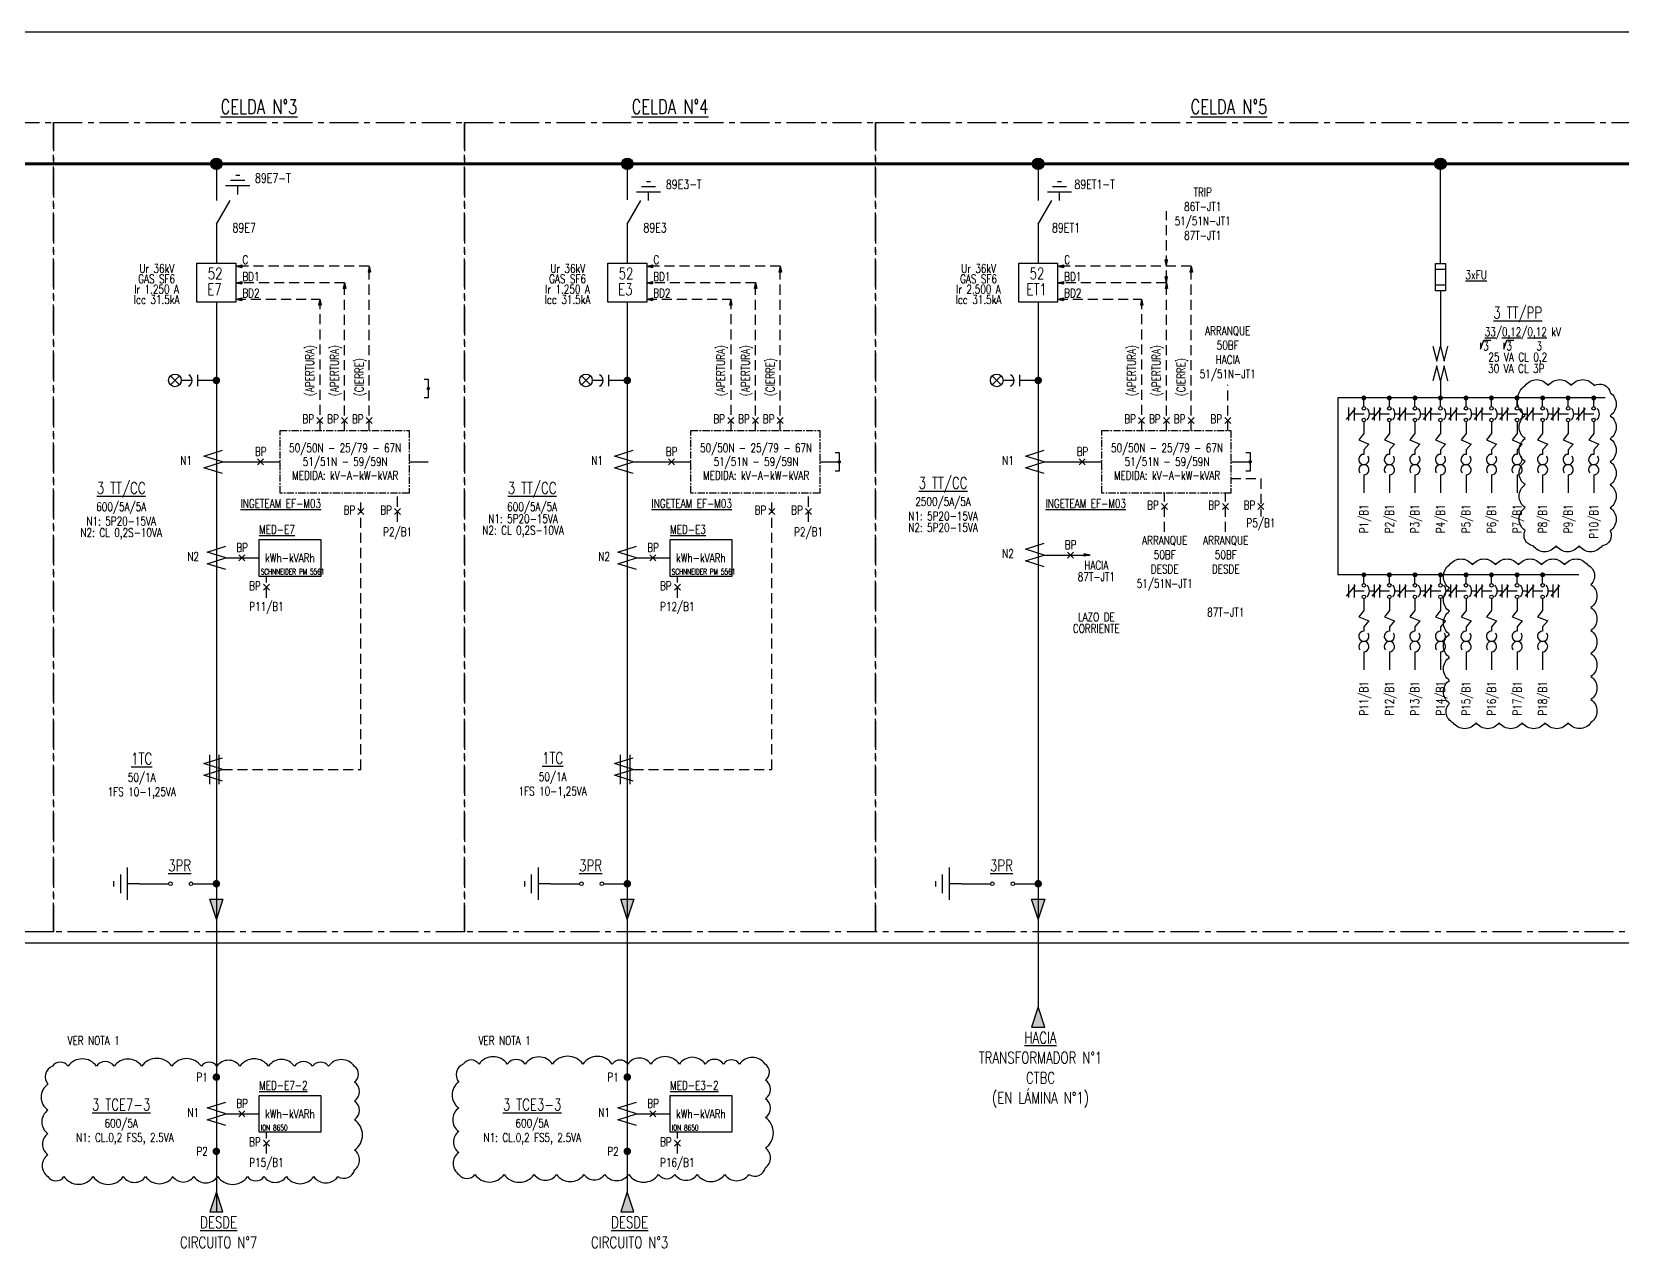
# Model space of a CAD drawing. Header units: millimetres. Extents: x -1355 to 3509, y -1443 to -567.
# Drawn here: x 1836.2 to 2112.7, y -862.2 to -650.7 of the extents above; entities that cross this region are included whole.
import ezdxf
from ezdxf.enums import TextEntityAlignment as Align

# ---------------------------------------------------------------- set-up
doc = ezdxf.new("R2010")
doc.units = ezdxf.units.MM
doc.linetypes.add('CENTER', pattern=[2, 1.25, -0.25, 0.25, -0.25])
doc.linetypes.add('HIDDEN', pattern=[0.375, 0.25, -0.125])
for name, color, linetype in [('ACEP-E-CABLES', 200, 'Continuous'), ('ACEP-E-CONDUCTOR', 30, 'Continuous'), ('ACEP-E-EJES', 1, 'CENTER'), ('ACEP-E-EQUIPOS', 7, 'Continuous'), ('ACEP-E-SEGMENTOS', 1, 'HIDDEN'), ('ACEP-E-TEXTOS', 3, 'Continuous')]:
    doc.layers.add(name, color=color, linetype=linetype)
doc.layers.add('CONDUCTOR', color=30, linetype='Continuous', lineweight=35)
doc.styles.add('Romans_0.85', font='romans.shx', dxfattribs={"width": 0.85})

# ---------------------------------------------------------------- blocks, each defined once
blk = doc.blocks.new('Flecha')
blk.add_hatch(color=256).paths.add_polyline_path([(0, 1.66), (-0.36, 0), (0.36, 0)])
for p, q in [((0, 1.66), (-0.36, 0)), ((-0.36, 0), (0.36, 0)), ((0, 1.66), (0.36, 0))]:
    blk.add_line(p, q)
blk = doc.blocks.new('diag-27')
blk.add_lwpolyline([(4.8, 3), (-4.8, 0), (4.8, -3), (-4.8, -6), (4.8, -9)])
blk = doc.blocks.new('DIAG-16')
blk.add_lwpolyline([(-1.82, -4), (0, -4), (0, 4), (-1.82, 4)])
at = {"const_width": 0.75}
blk.add_lwpolyline([(-0.38, 0, 1), (0.38, 0, 1)], format="xyb", close=True, dxfattribs=at)
blk = doc.blocks.new('gen004')
blk.add_hatch(color=256).paths.add_polyline_path([(0, 1.16), (-0.381, 0), (0.381, 0)])
blk.add_lwpolyline([(0, 1.16), (-0.381, 0), (0.381, 0)], close=True)
blk = doc.blocks.new('DIAG-01')
for p, q in [((0, 0), (0, -2.59)), ((-3.5, -2.59), (3.5, -2.59)), ((-2.04, -4.09), (2.04, -4.09)), ((-0.58, -5.59), (0.58, -5.59))]:
    blk.add_line(p, q)
blk = doc.blocks.new('A$C6181173A')
h = blk.add_hatch(color=256)
h.dxf.hatch_style = 1
h.paths.add_polyline_path([(0.31, 0.31), (0, 0.31, 0.414214), (0.31, 0)])
h.paths.add_polyline_path([(0.31, 0.62, 0.414214), (0, 0.31), (0.31, 0.31)])
h.paths.add_polyline_path([(0.31, 0.62), (0.31, 0.31), (0.62, 0.31, 0.414214)])
h.paths.add_polyline_path([(0.62, 0.31), (0.31, 0.31), (0.31, 0, 0.414214)])
blk.add_circle((0.31, 0.31), 0.308)

msp = doc.modelspace()

# ---------------------------------------------------------------- hatches: boundary and pattern name
at = {"layer": 'ACEP-E-CABLES'}
h = msp.add_hatch(color=256, dxfattribs=at)
h.dxf.hatch_style = 1
h.paths.add_polyline_path([(1867.25, -673.7, 1), (1869.24, -673.7, 1)])
h = msp.add_hatch(color=256, dxfattribs=at)
h.dxf.hatch_style = 1
h.paths.add_polyline_path([(1867.25, -673.7, 1), (1869.24, -673.7, 1)])
h = msp.add_hatch(color=256, dxfattribs=at)
h.dxf.hatch_style = 1
h.paths.add_polyline_path([(1938.7, -673.7, 1), (1940.68, -673.7, 1)])
h = msp.add_hatch(color=256, dxfattribs=at)
h.dxf.hatch_style = 1
h.paths.add_polyline_path([(1938.7, -673.7, 1), (1940.68, -673.7, 1)])
h = msp.add_hatch(color=256, dxfattribs=at)
h.dxf.hatch_style = 1
h.paths.add_polyline_path([(2010.14, -673.7, 1), (2012.13, -673.7, 1)])
h = msp.add_hatch(color=256, dxfattribs=at)
h.dxf.hatch_style = 1
h.paths.add_polyline_path([(2010.14, -673.7, 1), (2012.13, -673.7, 1)])
h = msp.add_hatch(color=256, dxfattribs=at)
h.dxf.hatch_style = 1
h.paths.add_polyline_path([(2080.08, -673.7, 1), (2082.06, -673.7, 1)])
h = msp.add_hatch(color=256, dxfattribs=at)
h.dxf.hatch_style = 1
h.paths.add_polyline_path([(2080.08, -673.7, 1), (2082.06, -673.7, 1)])

# ---------------------------------------------------------------- linework, layer by layer
for p, q in [((2080.19, -692), (2081.94, -692)), ((2080.19, -694.75), (2081.94, -694.75)), ((1860.27, -710.55), (1861.82, -712.11)), ((1860.27, -712.11), (1861.82, -710.55)), ((1931.71, -710.55), (1933.27, -712.11)), ((1931.71, -712.11), (1933.27, -710.55)), ((2003.15, -710.55), (2004.71, -712.11)), ((2003.15, -712.11), (2004.71, -710.55)), ((1867.08, -781.49), (1867.08, -776.42)), ((1868.75, -781.49), (1868.75, -776.42)), ((1938.53, -781.49), (1938.53, -776.42)), ((1940.2, -781.49), (1940.2, -776.42))]:
    msp.add_line(p, q)
at = {"color": 1}
msp.add_lwpolyline([(2421.88, -809.15), (1598.1, -809.15), (1598.1, -650.75), (2421.88, -650.75)], dxfattribs=at)
for points in [[(2095.8, -712.24, -0.520567), (2099.8, -712.24, -0.520567), (2103.8, -712.24, -0.520567), (2107.8, -712.24, -0.520567), (2110.57, -713.47, -0.520567), (2110.57, -717.47, -0.520567), (2110.57, -721.47, -0.520567), (2110.57, -725.47, -0.520567), (2110.57, -729.47, -0.520567), (2110.57, -733.47, -0.520567), (2110.57, -737.47, -0.520567), (2109.17, -740.08, -0.520567), (2105.17, -740.08, -0.520567), (2101.17, -740.08, -0.520567), (2097.17, -740.08, -0.520567), (2095.8, -737.45, -0.520567), (2095.8, -733.45, -0.520567), (2095.8, -729.45, -0.520567), (2095.8, -725.45, -0.520567), (2095.8, -721.45, -0.520567), (2095.8, -717.45, -0.520567)], [(2082.64, -743.4, -0.520567), (2086.64, -743.4, -0.520567), (2090.64, -743.4, -0.520567), (2094.64, -743.4, -0.520567), (2098.64, -743.4, -0.520567), (2102.64, -743.4, -0.520567), (2106.64, -743.4, -0.520567), (2107.24, -746.8, -0.520567), (2107.24, -750.8, -0.520567), (2107.24, -754.8, -0.520567), (2107.24, -758.8, -0.520567), (2107.24, -762.8, -0.520567), (2107.24, -766.8, -0.520567), (2107.24, -770.8, -0.520567), (2103.28, -770.83, -0.520567), (2099.28, -770.83, -0.520567), (2095.28, -770.83, -0.520567), (2091.28, -770.83, -0.520567), (2087.28, -770.83, -0.520567), (2083.28, -770.83, -0.520567), (2082.64, -767.47, -0.520567), (2082.64, -763.47, -0.520567), (2082.64, -759.47, -0.520567), (2082.64, -755.47, -0.520567), (2082.64, -751.47, -0.520567), (2082.64, -747.47, -0.520567)], [(1838.96, -849.72, 0.520567), (1841.75, -849.72, 0.520567), (1846.82, -849.72, 0.520567), (1852.06, -849.72, 0.520567), (1855.95, -849.72, 0.520567), (1860.71, -849.72, 0.520567), (1864.32, -849.72, 0.520567), (1868.48, -849.72, 0.520567), (1873.68, -849.72, 0.520567), (1876.52, -849.72, 0.520567), (1880.41, -849.72, 0.520567), (1885.17, -849.72, 0.520567), (1889.38, -849.72, 0.520567), (1892.27, -848.53, 0.520567), (1892.27, -845.14, 0.520567), (1892.27, -839.83, 0.520567), (1892.27, -836.58, 0.520567), (1892.27, -833.3, 0.520567), (1892.22, -830.54, 0.520567), (1887.75, -830.54, 0.520567), (1884.96, -830.54, 0.520567), (1881.81, -830.54, 0.520567), (1877.3, -830.54, 0.520567), (1872.35, -830.54, 0.520567), (1868.34, -830.54, 0.520567), (1865.63, -830.54, 0.520567), (1860.51, -830.54, 0.520567), (1855.26, -830.54, 0.520567), (1850.48, -830.54, 0.520567), (1847.39, -830.54, 0.520567), (1842.47, -830.54, 0.520567), (1839.74, -830.54, 0.520567), (1838.96, -833.65, 0.520567), (1838.96, -838.17, 0.520567), (1838.96, -842.26, 0.520567), (1838.96, -845.91, 0.520567)], [(1910.4, -849.34, 0.520567), (1913.2, -849.34, 0.520567), (1918.27, -849.34, 0.520567), (1923.51, -849.34, 0.520567), (1927.39, -849.34, 0.520567), (1932.16, -849.34, 0.520567), (1935.77, -849.34, 0.520567), (1939.93, -849.34, 0.520567), (1945.12, -849.34, 0.520567), (1947.97, -849.34, 0.520567), (1951.86, -849.34, 0.520567), (1956.62, -849.34, 0.520567), (1960.82, -849.34, 0.520567), (1963.71, -848.16, 0.520567), (1963.71, -844.76, 0.520567), (1963.71, -839.46, 0.520567), (1963.71, -836.2, 0.520567), (1963.71, -832.93, 0.520567), (1963.66, -830.16, 0.520567), (1959.2, -830.16, 0.520567), (1956.41, -830.16, 0.520567), (1953.25, -830.16, 0.520567), (1948.74, -830.16, 0.520567), (1943.79, -830.16, 0.520567), (1939.78, -830.16, 0.520567), (1937.07, -830.16, 0.520567), (1931.95, -830.16, 0.520567), (1926.7, -830.16, 0.520567), (1921.92, -830.16, 0.520567), (1918.83, -830.16, 0.520567), (1913.91, -830.16, 0.520567), (1911.18, -830.16, 0.520567), (1910.4, -833.27, 0.520567), (1910.4, -837.79, 0.520567), (1910.4, -841.89, 0.520567), (1910.4, -845.53, 0.520567)]]:
    msp.add_lwpolyline(points, format="xyb", close=True, dxfattribs=at)
for points in [[(1875.67, -738.98), (1886.41, -738.98), (1886.41, -745.39), (1875.67, -745.39)], [(1947.12, -738.98), (1957.86, -738.98), (1957.86, -745.39), (1947.12, -745.39)], [(1875.67, -835.61), (1886.41, -835.61), (1886.41, -842.02), (1875.67, -842.02)], [(1947.12, -835.61), (1957.86, -835.61), (1957.86, -842.02), (1947.12, -842.02)]]:
    msp.add_lwpolyline(points, close=True)
for centre in [(1861.05, -711.33), (1932.49, -711.33), (2003.93, -711.33)]:
    msp.add_circle(centre, 1.1)
at = {"layer": 'ACEP-E-CABLES'}
for p, q in [((1868.25, -673.7), (1868.25, -680.09)), ((1939.69, -673.7), (1939.69, -679.95)), ((2011.13, -673.7), (2011.13, -680.09)), ((2011.13, -673.7), (2011.13, -680.09)), ((2081.07, -691), (2081.07, -673.7)), ((1868.25, -684.2), (1868.25, -690.98)), ((1939.69, -684.2), (1939.69, -690.98)), ((2011.13, -684.2), (2011.13, -690.98)), ((2081.07, -695.75), (2081.07, -705.39)), ((1868.25, -697.73), (1868.25, -855.83)), ((1939.69, -697.73), (1939.69, -852.35)), ((2011.13, -697.73), (2011.13, -820.24)), ((1864.04, -711.33), (1862.15, -711.33)), ((1868.25, -711.34), (1865.03, -711.34)), ((1935.48, -711.33), (1933.59, -711.33)), ((1939.69, -711.34), (1936.47, -711.34)), ((2006.93, -711.33), (2005.03, -711.33)), ((2011.13, -711.34), (2007.92, -711.34)), ((2081.07, -711.41), (2081.07, -714.38)), ((2109.69, -714.38), (2063.2, -714.38)), ((2063.2, -714.38), (2063.2, -745.12)), ((2067.75, -715.89), (2067.75, -714.39)), ((2072.19, -715.89), (2072.19, -714.39)), ((2076.63, -715.89), (2076.63, -714.39)), ((2081.07, -715.89), (2081.07, -714.39)), ((2085.51, -715.89), (2085.51, -714.39)), ((2089.95, -715.89), (2089.95, -714.39)), ((2094.39, -715.89), (2094.39, -714.39)), ((2098.83, -715.89), (2098.83, -714.39)), ((2103.27, -715.89), (2103.27, -714.39)), ((2107.71, -715.89), (2107.71, -714.39)), ((2067.75, -727.75), (2067.75, -730.88)), ((2072.19, -727.75), (2072.19, -730.88)), ((2076.63, -727.75), (2076.63, -730.88)), ((2081.07, -727.75), (2081.07, -730.88)), ((2085.51, -727.75), (2085.51, -730.88)), ((2089.95, -727.75), (2089.95, -730.88)), ((2094.39, -727.75), (2094.39, -730.88)), ((2098.83, -727.75), (2098.83, -730.88)), ((2103.27, -727.75), (2103.27, -730.88)), ((2107.71, -727.75), (2107.71, -730.88)), ((2105.15, -745.12), (2063.2, -745.12)), ((2067.75, -746.64), (2067.75, -745.13)), ((2072.19, -746.64), (2072.19, -745.13)), ((2076.63, -746.64), (2076.63, -745.13)), ((2081.07, -746.64), (2081.07, -745.13)), ((2085.51, -746.64), (2085.51, -745.13)), ((2089.95, -746.64), (2089.95, -745.13)), ((2094.39, -746.64), (2094.39, -745.13)), ((2098.83, -746.64), (2098.83, -745.13)), ((2067.75, -758.49), (2067.75, -761.62)), ((2072.19, -758.49), (2072.19, -761.62)), ((2076.63, -758.49), (2076.63, -761.62)), ((2081.07, -758.49), (2081.07, -761.62)), ((2085.51, -758.49), (2085.51, -761.62)), ((2089.95, -758.49), (2089.95, -761.62)), ((2094.39, -758.49), (2094.39, -761.62)), ((2098.83, -758.49), (2098.83, -761.62)), ((1854.89, -798.82), (1859.94, -798.82)), ((1864.15, -798.82), (1868.51, -798.82)), ((1926.33, -798.82), (1931.39, -798.82)), ((1935.59, -798.82), (1939.96, -798.82)), ((1997.78, -798.82), (2002.83, -798.82)), ((2007.03, -798.82), (2011.4, -798.82))]:
    msp.add_line(p, q, dxfattribs=at)
for centre in [(1868.25, -673.7), (1868.25, -673.7), (1939.69, -673.7), (1939.69, -673.7), (2011.13, -673.7), (2011.13, -673.7), (2081.07, -673.7), (2081.07, -673.7)]:
    msp.add_circle(centre, 0.992, dxfattribs=at)
at = {"layer": 'ACEP-E-CONDUCTOR'}
msp.add_line((1637.22, -673.7), (2287.43, -673.7), dxfattribs=at)
at = {"layer": 'ACEP-E-CONDUCTOR', "const_width": 0.5}
msp.add_lwpolyline([(1637.22, -673.7), (2304.87, -673.7)], dxfattribs=at)
at = {"layer": 'ACEP-E-EJES', "ltscale": 4}
for points in [[(1768.5, -666.52), (1839.94, -666.52), (1839.94, -807.15), (1768.5, -807.15)], [(1839.94, -666.52), (1911.39, -666.52), (1911.39, -807.15), (1839.94, -807.15)], [(1911.39, -666.52), (1982.83, -666.52), (1982.83, -807.15), (1911.39, -807.15)], [(1982.83, -666.52), (2119.13, -666.52), (2119.13, -807.15), (1982.83, -807.15)]]:
    msp.add_lwpolyline(points, close=True, dxfattribs=at)
at = {"layer": 'ACEP-E-EJES'}
for points in [[(1879.32, -720.07), (1901.74, -720.07), (1901.74, -730.93), (1879.32, -730.93)], [(1950.76, -720.07), (1973.18, -720.07), (1973.18, -730.93), (1950.76, -730.93)], [(2022.2, -720.07), (2044.62, -720.07), (2044.62, -730.93), (2022.2, -730.93)]]:
    msp.add_lwpolyline(points, close=True, dxfattribs=at)
at = {"layer": 'ACEP-E-EQUIPOS'}
for p, q in [((1868.25, -684.2), (1870.62, -680.09)), ((1939.69, -684.2), (1942.07, -680.09)), ((2011.13, -684.2), (2013.51, -680.09)), ((1864.87, -690.98), (1871.62, -690.98)), ((1864.87, -697.73), (1864.87, -690.98)), ((1871.62, -690.98), (1871.62, -697.73)), ((1936.32, -690.98), (1943.06, -690.98)), ((1936.32, -697.73), (1936.32, -690.98)), ((1943.06, -690.98), (1943.06, -697.73)), ((2007.76, -690.98), (2014.51, -690.98)), ((2007.76, -697.73), (2007.76, -690.98)), ((2014.51, -690.98), (2014.51, -697.73)), ((1871.62, -697.73), (1864.87, -697.73)), ((1943.06, -697.73), (1936.32, -697.73)), ((2014.51, -697.73), (2007.76, -697.73)), ((1865.03, -712.32), (1865.03, -710.35)), ((1936.47, -712.32), (1936.47, -710.35)), ((2007.92, -712.32), (2007.92, -710.35)), ((2065.08, -716.05), (2065.08, -718.3)), ((2066.04, -716.05), (2066.04, -718.3)), ((2069.52, -716.05), (2069.52, -718.3)), ((2070.48, -716.05), (2070.48, -718.3)), ((2073.96, -716.05), (2073.96, -718.3)), ((2074.92, -716.05), (2074.92, -718.3)), ((2078.4, -716.05), (2078.4, -718.3)), ((2079.36, -716.05), (2079.36, -718.3)), ((2082.84, -716.05), (2082.84, -718.3)), ((2083.8, -716.05), (2083.8, -718.3)), ((2087.28, -716.05), (2087.28, -718.3)), ((2088.24, -716.05), (2088.24, -718.3)), ((2091.72, -716.05), (2091.72, -718.3)), ((2092.68, -716.05), (2092.68, -718.3)), ((2096.16, -716.05), (2096.16, -718.3)), ((2097.12, -716.05), (2097.12, -718.3)), ((2100.6, -716.05), (2100.6, -718.3)), ((2101.56, -716.05), (2101.56, -718.3)), ((2105.04, -716.05), (2105.04, -718.3)), ((2106.01, -716.05), (2106.01, -718.3)), ((2064.76, -718.11), (2066.29, -716.23)), ((2067.75, -718.52), (2067.75, -720.59)), ((2069.21, -718.11), (2070.73, -716.23)), ((2072.19, -718.52), (2072.19, -720.59)), ((2073.65, -718.11), (2075.17, -716.23)), ((2076.63, -718.52), (2076.63, -720.59)), ((2078.09, -718.11), (2079.61, -716.23)), ((2081.07, -718.52), (2081.07, -720.59)), ((2082.53, -718.11), (2084.05, -716.23)), ((2085.51, -718.52), (2085.51, -720.59)), ((2086.97, -718.11), (2088.49, -716.23)), ((2089.95, -718.52), (2089.95, -720.59)), ((2091.41, -718.11), (2092.93, -716.23)), ((2094.39, -718.52), (2094.39, -720.59)), ((2095.85, -718.11), (2097.37, -716.23)), ((2098.83, -718.52), (2098.83, -720.59)), ((2100.29, -718.11), (2101.81, -716.23)), ((2103.27, -718.52), (2103.27, -720.59)), ((2104.73, -718.11), (2106.26, -716.23)), ((2107.71, -718.52), (2107.71, -720.59)), ((2067.75, -720.59), (2066.87, -721.67)), ((2066.87, -721.67), (2068.62, -722.39)), ((2072.19, -720.59), (2071.32, -721.67)), ((2071.32, -721.67), (2073.06, -722.39)), ((2076.63, -720.59), (2075.76, -721.67)), ((2075.76, -721.67), (2077.5, -722.39)), ((2081.07, -720.59), (2080.2, -721.67)), ((2080.2, -721.67), (2081.94, -722.39)), ((2085.51, -720.59), (2084.64, -721.67)), ((2084.64, -721.67), (2086.38, -722.39)), ((2089.95, -720.59), (2089.08, -721.67)), ((2089.08, -721.67), (2090.82, -722.39)), ((2094.39, -720.59), (2093.52, -721.67)), ((2093.52, -721.67), (2095.26, -722.39)), ((2098.83, -720.59), (2097.96, -721.67)), ((2097.96, -721.67), (2099.71, -722.39)), ((2103.27, -720.59), (2102.4, -721.67)), ((2102.4, -721.67), (2104.15, -722.39)), ((2107.71, -720.59), (2106.84, -721.67)), ((2106.84, -721.67), (2108.59, -722.39)), ((2068.62, -722.39), (2067.75, -723.42)), ((2067.75, -723.42), (2067.75, -724.19)), ((2073.06, -722.39), (2072.19, -723.42)), ((2072.19, -723.42), (2072.19, -724.19)), ((2077.5, -722.39), (2076.63, -723.42)), ((2076.63, -723.42), (2076.63, -724.19)), ((2081.94, -722.39), (2081.07, -723.42)), ((2081.07, -723.42), (2081.07, -724.19)), ((2086.38, -722.39), (2085.51, -723.42)), ((2085.51, -723.42), (2085.51, -724.19)), ((2090.82, -722.39), (2089.95, -723.42)), ((2089.95, -723.42), (2089.95, -724.19)), ((2095.26, -722.39), (2094.39, -723.42)), ((2094.39, -723.42), (2094.39, -724.19)), ((2099.71, -722.39), (2098.83, -723.42)), ((2098.83, -723.42), (2098.83, -724.19)), ((2104.15, -722.39), (2103.27, -723.42)), ((2103.27, -723.42), (2103.27, -724.19)), ((2108.59, -722.39), (2107.71, -723.42)), ((2107.71, -723.42), (2107.71, -724.19)), ((2064.76, -748.85), (2066.29, -746.97)), ((2065.08, -746.79), (2065.08, -749.04)), ((2066.04, -746.79), (2066.04, -749.04)), ((2067.75, -749.26), (2067.75, -751.33)), ((2069.21, -748.85), (2070.73, -746.97)), ((2069.52, -746.79), (2069.52, -749.04)), ((2070.48, -746.79), (2070.48, -749.04)), ((2072.19, -749.26), (2072.19, -751.33)), ((2073.65, -748.85), (2075.17, -746.97)), ((2073.96, -746.79), (2073.96, -749.04)), ((2074.92, -746.79), (2074.92, -749.04)), ((2076.63, -749.26), (2076.63, -751.33)), ((2078.09, -748.85), (2079.61, -746.97)), ((2078.4, -746.79), (2078.4, -749.04)), ((2079.36, -746.79), (2079.36, -749.04)), ((2081.07, -749.26), (2081.07, -751.33)), ((2082.53, -748.85), (2084.05, -746.97)), ((2082.84, -746.79), (2082.84, -749.04)), ((2083.8, -746.79), (2083.8, -749.04)), ((2085.51, -749.26), (2085.51, -751.33)), ((2086.97, -748.85), (2088.49, -746.97)), ((2087.28, -746.79), (2087.28, -749.04)), ((2088.24, -746.79), (2088.24, -749.04)), ((2089.95, -749.26), (2089.95, -751.33)), ((2091.41, -748.85), (2092.93, -746.97)), ((2091.72, -746.79), (2091.72, -749.04)), ((2092.68, -746.79), (2092.68, -749.04)), ((2094.39, -749.26), (2094.39, -751.33)), ((2095.85, -748.85), (2097.37, -746.97)), ((2096.16, -746.79), (2096.16, -749.04)), ((2097.12, -746.79), (2097.12, -749.04)), ((2098.83, -749.26), (2098.83, -751.33)), ((2100.29, -748.85), (2101.81, -746.97)), ((2100.6, -746.79), (2100.6, -749.04)), ((2101.56, -746.79), (2101.56, -749.04)), ((2067.75, -751.33), (2066.87, -752.41)), ((2072.19, -751.33), (2071.32, -752.41)), ((2076.63, -751.33), (2075.76, -752.41)), ((2081.07, -751.33), (2080.2, -752.41)), ((2085.51, -751.33), (2084.64, -752.41)), ((2089.95, -751.33), (2089.08, -752.41)), ((2094.39, -751.33), (2093.52, -752.41)), ((2098.83, -751.33), (2097.96, -752.41)), ((2066.87, -752.41), (2068.62, -753.13)), ((2068.62, -753.13), (2067.75, -754.16)), ((2067.75, -754.16), (2067.75, -754.93)), ((2071.32, -752.41), (2073.06, -753.13)), ((2073.06, -753.13), (2072.19, -754.16)), ((2072.19, -754.16), (2072.19, -754.93)), ((2075.76, -752.41), (2077.5, -753.13)), ((2077.5, -753.13), (2076.63, -754.16)), ((2076.63, -754.16), (2076.63, -754.93)), ((2080.2, -752.41), (2081.94, -753.13)), ((2081.94, -753.13), (2081.07, -754.16)), ((2081.07, -754.16), (2081.07, -754.93)), ((2084.64, -752.41), (2086.38, -753.13)), ((2086.38, -753.13), (2085.51, -754.16)), ((2085.51, -754.16), (2085.51, -754.93)), ((2089.08, -752.41), (2090.82, -753.13)), ((2090.82, -753.13), (2089.95, -754.16)), ((2089.95, -754.16), (2089.95, -754.93)), ((2093.52, -752.41), (2095.26, -753.13)), ((2095.26, -753.13), (2094.39, -754.16)), ((2094.39, -754.16), (2094.39, -754.93)), ((2097.96, -752.41), (2099.71, -753.13)), ((2099.71, -753.13), (2098.83, -754.16)), ((2098.83, -754.16), (2098.83, -754.93))]:
    msp.add_line(p, q, dxfattribs=at)
at = {"layer": 'ACEP-E-EQUIPOS', "color": 7}
for p, q in [((1886.75, -717.76), (1885.71, -718.8)), ((1885.71, -717.76), (1886.75, -718.8)), ((1891.05, -717.76), (1890.01, -718.8)), ((1890.01, -717.76), (1891.05, -718.8)), ((1895.35, -717.76), (1894.31, -718.8)), ((1894.31, -717.76), (1895.35, -718.8)), ((1958.19, -717.76), (1957.15, -718.8)), ((1957.15, -717.76), (1958.19, -718.8)), ((1962.49, -717.76), (1961.45, -718.8)), ((1961.45, -717.76), (1962.49, -718.8)), ((1966.79, -717.76), (1965.75, -718.8)), ((1965.75, -717.76), (1966.79, -718.8)), ((2029.63, -717.76), (2028.59, -718.8)), ((2028.59, -717.76), (2029.63, -718.8)), ((2033.93, -717.76), (2032.89, -718.8)), ((2032.89, -717.76), (2033.93, -718.8)), ((2038.23, -717.76), (2037.19, -718.8)), ((2037.19, -717.76), (2038.23, -718.8)), ((2044.62, -717.76), (2043.58, -718.8)), ((2043.58, -717.76), (2044.62, -718.8)), ((1875.39, -726.02), (1876.43, -724.98)), ((1876.43, -726.02), (1875.39, -724.98)), ((1901.74, -725.5), (1905.09, -725.5)), ((1946.84, -726.02), (1947.88, -724.98)), ((1947.88, -726.02), (1946.84, -724.98)), ((1973.18, -725.5), (1976.54, -725.5)), ((2018.28, -726.02), (2019.32, -724.98)), ((2019.32, -726.02), (2018.28, -724.98)), ((2044.62, -725.5), (2047.98, -725.5)), ((2033.61, -732.73), (2032.57, -733.77)), ((2032.57, -732.73), (2033.61, -733.77)), ((2044.23, -732.73), (2043.19, -733.77)), ((2043.19, -732.73), (2044.23, -733.77)), ((2050.37, -732.73), (2049.33, -733.77)), ((2049.33, -732.73), (2050.37, -733.77)), ((1893.9, -733.6), (1892.86, -734.64)), ((1892.86, -733.6), (1893.9, -734.64)), ((1900.28, -733.6), (1899.24, -734.64)), ((1899.24, -733.6), (1900.28, -734.64)), ((1965.35, -733.6), (1964.31, -734.64)), ((1964.31, -733.6), (1965.35, -734.64)), ((1971.73, -733.6), (1970.68, -734.64)), ((1970.68, -733.6), (1971.73, -734.64)), ((1872.16, -742.71), (1873.2, -741.67)), ((1873.2, -742.71), (1872.16, -741.67)), ((1943.6, -742.71), (1944.64, -741.67)), ((1944.64, -742.71), (1943.6, -741.67)), ((2016.21, -742.21), (2017.25, -741.17)), ((2017.25, -742.21), (2016.21, -741.17)), ((1877.47, -746.77), (1876.43, -747.81)), ((1876.43, -746.77), (1877.47, -747.81)), ((1948.91, -746.77), (1947.87, -747.81)), ((1947.87, -746.77), (1948.91, -747.81)), ((1872.16, -839.33), (1873.2, -838.29)), ((1873.2, -839.33), (1872.16, -838.29)), ((1943.6, -839.33), (1944.64, -838.29)), ((1944.64, -839.33), (1943.6, -838.29)), ((1877.47, -843.4), (1876.43, -844.44)), ((1876.43, -843.4), (1877.47, -844.44)), ((1948.91, -843.4), (1947.87, -844.44)), ((1947.87, -843.4), (1948.91, -844.44))]:
    msp.add_line(p, q, dxfattribs=at)
at = {"layer": 'ACEP-E-EQUIPOS'}
msp.add_lwpolyline([(2081.94, -691), (2081.94, -695.75), (2080.19, -695.75), (2080.19, -691)], close=True, dxfattribs=at)
for points in [[(2079.77, -705.39), (2080.42, -707.99), (2081.07, -705.39), (2081.72, -707.99), (2082.37, -705.39)], [(2082.37, -711.41), (2081.72, -708.82), (2081.07, -711.41), (2080.42, -708.82), (2079.77, -711.41)]]:
    msp.add_lwpolyline(points, dxfattribs=at)
at = {"layer": 'ACEP-E-EQUIPOS', "const_width": 0.771}
for points in [[(1867.98, -711.34, -1), (1868.51, -711.34, -1)], [(1939.42, -711.34, -1), (1939.96, -711.34, -1)], [(2010.87, -711.34, -1), (2011.4, -711.34, -1)], [(1868.51, -798.82, 1), (1867.98, -798.82, 1)], [(1939.96, -798.82, 1), (1939.42, -798.82, 1)], [(2011.4, -798.82, 1), (2010.87, -798.82, 1)], [(1867.98, -832.43, -1), (1868.51, -832.43, -1)], [(1939.42, -832.43, -1), (1939.96, -832.43, -1)], [(1867.98, -845.33, -1), (1868.51, -845.33, -1)], [(1939.42, -845.33, -1), (1939.96, -845.33, -1)]]:
    msp.add_lwpolyline(points, format="xyb", close=True, dxfattribs=at)
at = {"layer": 'ACEP-E-EQUIPOS'}
for centre, radius in [((2067.75, -716.2), 0.308), ((2072.19, -716.2), 0.308), ((2076.63, -716.2), 0.308), ((2081.07, -716.2), 0.308), ((2085.51, -716.2), 0.308), ((2089.95, -716.2), 0.308), ((2094.39, -716.2), 0.308), ((2098.83, -716.2), 0.308), ((2103.27, -716.2), 0.308), ((2107.71, -716.2), 0.308), ((2067.75, -718.21), 0.308), ((2072.19, -718.21), 0.308), ((2076.63, -718.21), 0.308), ((2081.07, -718.21), 0.308), ((2085.51, -718.21), 0.308), ((2089.95, -718.21), 0.308), ((2094.39, -718.21), 0.308), ((2098.83, -718.21), 0.308), ((2103.27, -718.21), 0.308), ((2107.71, -718.21), 0.308), ((2067.75, -746.94), 0.308), ((2067.75, -748.95), 0.308), ((2072.19, -746.94), 0.308), ((2072.19, -748.95), 0.308), ((2076.63, -746.94), 0.308), ((2076.63, -748.95), 0.308), ((2081.07, -746.94), 0.308), ((2081.07, -748.95), 0.308), ((2085.51, -746.94), 0.308), ((2085.51, -748.95), 0.308), ((2089.95, -746.94), 0.308), ((2089.95, -748.95), 0.308), ((2094.39, -746.94), 0.308), ((2094.39, -748.95), 0.308), ((2098.83, -746.94), 0.308), ((2098.83, -748.95), 0.308), ((1860.26, -798.82), 0.317), ((1863.83, -798.82), 0.317), ((1931.71, -798.82), 0.317), ((1935.27, -798.82), 0.317), ((2003.15, -798.82), 0.317), ((2006.72, -798.82), 0.317)]:
    msp.add_circle(centre, radius, dxfattribs=at)
for centre, radius, start, end in [((1862.94, -711.33), 1.1, 296.0242, 63.1288), ((1934.38, -711.33), 1.1, 296.0242, 63.1288), ((2005.83, -711.33), 1.1, 296.0242, 63.1288), ((2067.22, -717.2), 1.5, 317.84, 42.16), ((2071.66, -717.2), 1.5, 317.84, 42.16), ((2076.11, -717.2), 1.5, 317.84, 42.16), ((2080.55, -717.2), 1.5, 317.84, 42.16), ((2084.99, -717.2), 1.5, 317.84, 42.16), ((2089.43, -717.2), 1.5, 317.84, 42.16), ((2093.87, -717.2), 1.5, 317.84, 42.16), ((2098.31, -717.2), 1.5, 317.84, 42.16), ((2102.75, -717.2), 1.5, 317.84, 42.16), ((2107.19, -717.2), 1.5, 317.84, 42.16), ((2067.75, -725.08), 0.89, 90, 39.5288), ((2072.19, -725.08), 0.89, 90, 39.5288), ((2076.63, -725.08), 0.89, 90, 39.5288), ((2081.07, -725.08), 0.89, 90, 39.5288), ((2085.51, -725.08), 0.89, 90, 39.5288), ((2089.95, -725.08), 0.89, 90, 39.5288), ((2094.39, -725.08), 0.89, 90, 39.5288), ((2098.83, -725.08), 0.89, 90, 39.5288), ((2103.27, -725.08), 0.89, 90, 39.5288), ((2107.71, -725.08), 0.89, 90, 39.5288), ((2067.75, -726.86), 0.89, 270, 219.5288), ((2072.19, -726.86), 0.89, 270, 219.5288), ((2076.63, -726.86), 0.89, 270, 219.5288), ((2081.07, -726.86), 0.89, 270, 219.5288), ((2085.51, -726.86), 0.89, 270, 219.5288), ((2089.95, -726.86), 0.89, 270, 219.5288), ((2094.39, -726.86), 0.89, 270, 219.5288), ((2098.83, -726.86), 0.89, 270, 219.5288), ((2103.27, -726.86), 0.89, 270, 219.5288), ((2107.71, -726.86), 0.89, 270, 219.5288), ((2067.22, -747.94), 1.5, 317.84, 42.16), ((2071.66, -747.94), 1.5, 317.84, 42.16), ((2076.11, -747.94), 1.5, 317.84, 42.16), ((2080.55, -747.94), 1.5, 317.84, 42.16), ((2084.99, -747.94), 1.5, 317.84, 42.16), ((2089.43, -747.94), 1.5, 317.84, 42.16), ((2093.87, -747.94), 1.5, 317.84, 42.16), ((2098.31, -747.94), 1.5, 317.84, 42.16), ((2067.75, -755.82), 0.89, 90, 39.5288), ((2067.75, -757.6), 0.89, 270, 219.5288), ((2072.19, -755.82), 0.89, 90, 39.5288), ((2072.19, -757.6), 0.89, 270, 219.5288), ((2076.63, -755.82), 0.89, 90, 39.5288), ((2076.63, -757.6), 0.89, 270, 219.5288), ((2081.07, -755.82), 0.89, 90, 39.5288), ((2081.07, -757.6), 0.89, 270, 219.5288), ((2085.51, -755.82), 0.89, 90, 39.5288), ((2085.51, -757.6), 0.89, 270, 219.5288), ((2089.95, -755.82), 0.89, 90, 39.5288), ((2089.95, -757.6), 0.89, 270, 219.5288), ((2094.39, -755.82), 0.89, 90, 39.5288), ((2094.39, -757.6), 0.89, 270, 219.5288), ((2098.83, -755.82), 0.89, 90, 39.5288), ((2098.83, -757.6), 0.89, 270, 219.5288)]:
    msp.add_arc(centre, radius, start, end, dxfattribs=at)
at = {"layer": 'ACEP-E-SEGMENTOS', "color": 1, "linetype": 'HIDDEN', "ltscale": 7}
for p, q in [((2033.41, -693.98), (2033.41, -681.92)), ((2044.1, -720.07), (2044.1, -712.1)), ((2066.04, -717.17), (2069.52, -717.17)), ((2070.48, -717.17), (2073.96, -717.17)), ((2074.92, -717.17), (2078.4, -717.17)), ((2079.36, -717.17), (2082.84, -717.17)), ((2083.8, -717.17), (2087.28, -717.17)), ((2088.24, -717.17), (2091.72, -717.17)), ((2092.68, -717.17), (2096.16, -717.17)), ((2097.12, -717.17), (2100.6, -717.17)), ((2101.56, -717.17), (2105.04, -717.17)), ((2106.01, -717.17), (2108.69, -717.17)), ((1899.76, -735.91), (1899.76, -730.93)), ((1971.2, -735.91), (1971.2, -730.93)), ((2033.09, -737.66), (2033.09, -730.93)), ((2043.71, -737.66), (2043.71, -730.93)), ((1876.95, -749.1), (1876.95, -745.39)), ((1948.39, -749.1), (1948.39, -745.39)), ((2066.04, -747.91), (2069.52, -747.91)), ((2070.48, -747.91), (2073.96, -747.91)), ((2074.92, -747.91), (2078.4, -747.91)), ((2079.36, -747.91), (2082.84, -747.91)), ((2083.8, -747.91), (2087.28, -747.91)), ((2088.24, -747.91), (2091.72, -747.91)), ((2092.68, -747.91), (2096.16, -747.91)), ((2097.12, -747.91), (2100.6, -747.91)), ((1876.95, -845.73), (1876.95, -842.02)), ((1948.39, -845.73), (1948.39, -842.02))]:
    msp.add_line(p, q, dxfattribs=at)
at = {"layer": 'ACEP-E-SEGMENTOS', "linetype": 'Continuous'}
for p, q in [((1869.3, -725.5), (1879.32, -725.5)), ((1940.74, -725.5), (1950.76, -725.5)), ((2012.18, -725.5), (2022.2, -725.5)), ((1869.87, -742.19), (1875.67, -742.19)), ((1941.32, -742.19), (1947.12, -742.19)), ((2012.18, -741.69), (2020.13, -741.69)), ((1869.87, -838.81), (1875.67, -838.81)), ((1941.32, -838.81), (1947.12, -838.81))]:
    msp.add_line(p, q, dxfattribs=at)
at = {"layer": 'ACEP-E-SEGMENTOS', "color": 1, "linetype": 'HIDDEN', "ltscale": 7}
for points in [[(1894.83, -720.07), (1894.83, -691.49), (1871.62, -691.49)], [(1966.27, -720.07), (1966.27, -691.49), (1943.06, -691.49)], [(2037.71, -720.07), (2037.71, -691.49), (2014.51, -691.49)], [(1890.53, -720.07), (1890.53, -694.35), (1871.62, -694.35)], [(1961.97, -720.07), (1961.97, -694.35), (1943.06, -694.35)], [(2033.41, -720.07), (2033.41, -694.35), (2014.51, -694.35)], [(1871.62, -697.21), (1886.23, -697.21), (1886.23, -720.07)], [(1943.06, -697.21), (1957.67, -697.21), (1957.67, -720.07)], [(2014.51, -697.21), (2029.11, -697.21), (2029.11, -720.07)], [(2044.62, -728.41), (2049.85, -728.41), (2049.85, -735)], [(1869.3, -778.96), (1893.38, -778.96), (1893.38, -732.17)], [(1940.74, -778.96), (1964.83, -778.96), (1964.83, -732.17)]]:
    msp.add_lwpolyline(points, dxfattribs=at)
at = {"layer": 'ACEP-E-TEXTOS'}
for points in [[(2088.04, -704.79), (2088.04, -705.9), (2088.58, -704.34), (2089.8, -704.34)], [(2092.07, -704.79), (2092.07, -705.9), (2092.61, -704.34), (2093.82, -704.34)]]:
    msp.add_lwpolyline(points, dxfattribs=at)

# ---------------------------------------------------------------- block references
at = {"layer": 'ACEP-E-CABLES', "xscale": -3, "yscale": 3, "zscale": 3, "rotation": 180}
for p in [(1868.25, -801.52), (1939.69, -801.52), (2011.13, -801.52)]:
    msp.add_blockref('gen004', p, dxfattribs=at)
at = {"layer": 'ACEP-E-CABLES', "xscale": 3, "yscale": 3, "zscale": 3}
for p in [(2011.13, -823.72), (1868.25, -855.83), (1939.69, -855.83)]:
    msp.add_blockref('gen004', p, dxfattribs=at)
at = {"layer": 'ACEP-E-EQUIPOS'}
for name, p, xscale, yscale, zscale, rotation in [('DIAG-01', (1871.95, -679), -0.5992123849531478, 0.5992123849531478, 0.5992123849531478, 180), ('DIAG-01', (1943.39, -680.09), -0.5992123849531478, 0.5992123849531478, 0.5992123849531478, 180), ('DIAG-01', (2014.84, -680.09), -0.5992123849531478, 0.5992123849531478, 0.5992123849531478, 180), ('Flecha', (1872.65, -691.49), -0.6187551289900028, 0.6187551289900028, 0.6187551289899841, 90), ('Flecha', (1944.09, -691.49), -0.6187551289900028, 0.6187551289900028, 0.6187551289899841, 90), ('Flecha', (2015.53, -691.49), -0.6187551289900028, 0.6187551289900028, 0.6187551289899841, 90), ('Flecha', (2033.41, -690.37), 0.6187551289899602, 0.6187551289899602, 0.6187551289899602, 180), ('Flecha', (2033.41, -693.33), 0.6187551289899602, 0.6187551289899602, 0.6187551289899602, 180), ('Flecha', (1872.65, -694.35), -0.6187551289900028, 0.6187551289900028, 0.6187551289899841, 90), ('Flecha', (1944.09, -694.35), -0.6187551289900028, 0.6187551289900028, 0.6187551289899841, 90), ('Flecha', (2015.53, -694.35), -0.6187551289900028, 0.6187551289900028, 0.6187551289899841, 90), ('Flecha', (1872.65, -697.21), -0.6187551289900028, 0.6187551289900028, 0.6187551289899841, 90), ('Flecha', (1944.09, -697.21), -0.6187551289900028, 0.6187551289900028, 0.6187551289899841, 90), ('Flecha', (2015.53, -697.21), -0.6187551289900028, 0.6187551289900028, 0.6187551289899841, 90), ('diag-27', (1867.67, -726.51), -0.3391304347826463, 0.3391304347825894, 0.3391304347826088, 180), ('diag-27', (1939.11, -726.51), -0.3391304347826463, 0.3391304347825894, 0.3391304347826088, 180), ('diag-27', (2010.56, -726.51), -0.3391304347826463, 0.3391304347825894, 0.3391304347826088, 180), ('diag-27', (1868.25, -743.2), -0.3391304347826463, 0.3391304347825894, 0.3391304347826088, 180), ('diag-27', (1939.69, -743.2), -0.3391304347826463, 0.3391304347825894, 0.3391304347826088, 180), ('diag-27', (2010.56, -742.7), -0.3391304347826463, 0.3391304347825894, 0.3391304347826088, 180), ('Flecha', (2019.11, -741.69), -0.6187551289899602, 0.6187551289900028, 0.6187551289900045, 270), ('diag-27', (1867.67, -779.97), -0.3391304347826463, 0.3391304347825894, 0.3391304347826088, 180), ('diag-27', (1939.11, -779.97), -0.3391304347826463, 0.3391304347825894, 0.3391304347826088, 180), ('DIAG-01', (1854.89, -798.82), -0.8000000000000114, 0.8000000000000114, 0.8000000000000113, 270), ('DIAG-01', (1926.33, -798.82), -0.8000000000000114, 0.8000000000000114, 0.8000000000000113, 270), ('DIAG-01', (1997.78, -798.82), -0.8000000000000114, 0.8000000000000114, 0.8000000000000113, 270), ('diag-27', (1868.25, -839.83), -0.3391304347826463, 0.3391304347825894, 0.3391304347826088, 180), ('diag-27', (1939.69, -839.83), -0.3391304347826463, 0.3391304347825894, 0.3391304347826088, 180)]:
    msp.add_blockref(name, p, dxfattribs=dict(at, xscale=xscale, yscale=yscale, zscale=zscale, rotation=rotation))
at = {"layer": 'ACEP-E-EQUIPOS', "xscale": -0.6187551289899602, "yscale": 0.6187551289900028, "zscale": 0.6187551289900045}
for p in [(1894.83, -692.52), (1966.27, -692.52), (2037.71, -692.52), (1890.53, -695.37), (1961.97, -695.37), (2033.41, -695.37), (1886.23, -698.23), (1957.67, -698.23), (2029.11, -698.23)]:
    msp.add_blockref('Flecha', p, dxfattribs=at)
at = {"layer": 'ACEP-E-EQUIPOS', "color": 7, "xscale": -0.4028471749534219, "yscale": 0.4028471749534643, "zscale": 0.4028471749534643, "rotation": 180}
for p in [(1905.09, -712.75), (1976.54, -725.5), (2047.98, -725.5)]:
    msp.add_blockref('DIAG-16', p, dxfattribs=at)
at = {"layer": 'CONDUCTOR'}
for p in [(2067.44, -714.7), (2071.88, -714.7), (2076.32, -714.7), (2080.76, -714.7), (2085.2, -714.7), (2089.64, -714.7), (2094.08, -714.7), (2098.52, -714.7), (2102.97, -714.7), (2107.41, -714.7), (2067.44, -745.44), (2071.88, -745.44), (2076.32, -745.44), (2080.76, -745.44), (2085.2, -745.44), (2089.64, -745.44), (2094.08, -745.44), (2098.52, -745.44)]:
    msp.add_blockref('A$C6181173A', p, dxfattribs=at)

# ---------------------------------------------------------------- texts
at = {"layer": 'ACEP-E-TEXTOS', "color": 7, "style": 'Romans_0.85', "width": 0.75}
for s, height, p in [('%%UCELDA N°3', 2.5, (1875.66, -665.02)), ('%%UCELDA N°4', 2.5, (1947.11, -665.02)), ('%%UCELDA N°5', 2.5, (2044.29, -665.02)), ('89E7-T', 1.598, (1878.06, -676.97)), ('89E3-T', 1.598, (1949.5, -678.05)), ('89ET1-T', 1.598, (2020.94, -678.05)), ('89E7', 1.598, (1873.08, -685.61)), ('89E3', 1.598, (1944.52, -685.61)), ('89ET1', 1.598, (2015.96, -685.61)), ('%%U3 TT/PP', 2, (2094.51, -700.57)), ('%%U3 TT/CC', 2, (1851.7, -731.04)), ('%%U3 TT/CC', 2, (1923.15, -731.04)), ('%%U3 TT/CC', 2, (1994.59, -730.16)), ('%%U1TC', 2, (1855.27, -778.08)), ('%%U1TC', 2, (1926.72, -777.97)), ('%%UHACIA', 2, (2011.53, -826.56)), ('TRANSFORMADOR N°1', 2, (2011.53, -830.06)), ('CTBC', 2, (2011.53, -833.56)), ('(EN LÁMINA N°1)', 2, (2011.53, -837.03)), ('%%U3 TCE7-3', 2, (1851.7, -838.21)), ('%%U3 TCE3-3', 2, (1923.15, -838.21)), ('%%UDESDE', 2, (1868.64, -858.66)), ('%%UDESDE', 2, (1940.09, -858.66)), ('CIRCUITO N°7', 2, (1868.64, -862.16)), ('CIRCUITO N°3', 2, (1940.09, -862.16))]:
    msp.add_text(s, height=height, dxfattribs=at).set_placement(p, align=Align.CENTER)
at = {"layer": 'ACEP-E-TEXTOS', "style": 'Romans_0.85', "width": 0.75}
for s, p in [('TRIP', (2039.73, -679.38)), ('51/51N-JT1', (2039.73, -684.38)), ('86T-JT1', (2039.73, -681.88)), ('87T-JT1', (2039.73, -686.88)), ('Ur 36kV', (1857.89, -692.64)), ('Ur 36kV', (1929.34, -692.64)), ('Ur 36kV', (2000.78, -692.64)), ('GAS SF6', (1857.86, -694.44)), ('GAS SF6', (1929.3, -694.44)), ('GAS SF6', (2000.75, -694.44)), ('%%U3xFU', (2087.27, -693.75)), ('Icc 31.5kA', (1857.86, -698.04)), ('Ir 1.250 A', (1857.86, -696.24)), ('Icc 31.5kA', (1929.3, -698.04)), ('Ir 1.250 A', (1929.3, -696.24)), ('Icc 31.5kA', (2000.75, -698.04)), ('Ir 2.500 A', (2000.75, -696.24)), ('ARRANQUE', (2044.08, -703.47)), ('%%U33%%U/%%U0,12%%U/%%U0,12%%U kV', (2095.39, -703.65)), ('50BF', (2044.08, -705.97)), ('HACIA', (2044.08, -708.47)), ('25 VA CL 0,2', (2094.51, -708.03)), ('51/51N-JT1', (2044.08, -710.97)), ('30 VA CL 3P', (2094.25, -710.03)), ('BP', (1884.23, -718.78)), ('BP', (1888.53, -718.78)), ('BP', (1892.83, -718.78)), ('BP', (1955.67, -718.78)), ('BP', (1959.97, -718.78)), ('BP', (1964.27, -718.78)), ('BP', (2027.11, -718.78)), ('BP', (2031.41, -718.78)), ('BP', (2035.71, -718.78)), ('BP', (2042.1, -718.78)), ('BP', (1875.96, -724.45)), ('BP', (1947.4, -724.45)), ('BP', (2018.84, -724.45)), ('600/5A/5A', (1851.7, -734.04)), ('600/5A/5A', (1923.15, -734.04)), ('2500/5A/5A', (1994.59, -733.16)), ('BP', (2031.09, -733.75)), ('BP', (2041.71, -733.75)), ('BP', (2047.85, -733.75)), ('N1: 5P20-15VA', (1851.7, -736.54)), ('BP', (1891.38, -734.62)), ('BP', (1897.76, -734.62)), ('N1: 5P20-15VA', (1921.57, -736.13)), ('BP', (1962.83, -734.62)), ('BP', (1969.2, -734.62)), ('N1: 5P20-15VA', (1994.59, -735.66)), ('P5/B1', (2049.85, -736.86)), ('N2: CL 0,2S-10VA', (1851.7, -738.54)), ('N2: CL 0,2S-10VA', (1921.57, -738.13)), ('N2: 5P20-15VA', (1994.59, -737.66)), ('BP', (1872.72, -741.14)), ('BP', (1944.17, -741.14)), ('BP', (2016.77, -740.64)), ('ARRANQUE', (2033.13, -739.88)), ('50BF', (2033.13, -742.38)), ('ARRANQUE', (2043.74, -739.88)), ('50BF', (2043.74, -742.38)), ('HACIA', (2021.24, -744.21)), ('DESDE', (2033.13, -744.88)), ('DESDE', (2043.74, -744.88)), ('BP', (1874.95, -747.79)), ('BP', (1946.39, -747.79)), ('87T-JT1', (2021.24, -746.21)), ('51/51N-JT1', (2033.13, -747.38)), ('LAZO DE', (2021.24, -753.21)), ('87T-JT1', (2043.74, -752.38)), ('CORRIENTE', (2021.24, -755.21)), ('50/1A', (1855.27, -781.08)), ('50/1A', (1926.72, -780.97)), ('1FS 10-1,25VA', (1855.27, -783.58)), ('1FS 10-1,25VA', (1926.72, -783.47)), ('VER NOTA 1', (1846.91, -826.83)), ('VER NOTA 1', (1918.36, -826.83)), ('BP', (1872.72, -837.76)), ('BP', (1944.17, -837.76)), ('600/5A', (1851.7, -841.21)), ('600/5A', (1923.15, -841.21)), ('N1: CL.0,2 FS5, 2.5VA', (1852.35, -843.68)), ('BP', (1874.95, -844.42)), ('N1: CL.0,2 FS5, 2.5VA', (1923.18, -843.68)), ('BP', (1946.39, -844.42))]:
    msp.add_text(s, height=1.5, dxfattribs=at).set_placement(p, align=Align.CENTER)
for s, p in [('C', (1872.77, -691.11)), ('C', (1944.22, -691.11)), ('C', (2015.66, -691.11)), ('BD1', (1872.76, -694.04)), ('BD1', (1944.2, -694.04)), ('BD1', (2015.65, -694.04)), ('BD2', (1872.76, -696.9)), ('BD2', (1944.2, -696.9)), ('BD2', (2015.65, -696.9)), ('3', (2088.51, -706.12)), ('3', (2092.54, -706.12)), ('3', (2097.73, -706.12)), ('N1', (1861.98, -726)), ('N1', (1933.42, -726)), ('N1', (2004.87, -726)), ('%%UINGETEAM EF-M03', (1872.46, -733.47)), ('%%UINGETEAM EF-M03', (1943.9, -733.47)), ('%%UINGETEAM EF-M03', (2012.41, -733.47)), ('%%UMED-E7', (1875.67, -737.98)), ('%%UMED-E3', (1947.12, -737.98)), ('N2', (2004.87, -742.19)), ('N2', (1863.2, -742.69)), ('N2', (1934.65, -742.69)), ('%%UMED-E7-2', (1875.67, -834.61)), ('%%UMED-E3-2', (1947.12, -834.61)), ('N1', (1863.2, -839.32)), ('N1', (1934.65, -839.32))]:
    msp.add_text(s, height=1.5, dxfattribs=at).set_placement(p)
at = {"layer": 'ACEP-E-TEXTOS', "color": 7, "style": 'Romans_0.85', "width": 0.75}
for s, p in [('52', (1866.75, -693.76)), ('52', (1938.19, -693.76)), ('52', (2009.64, -693.76)), ('E7', (1866.65, -696.52)), ('E3', (1938.1, -696.52)), ('ET1', (2009.09, -696.52))]:
    msp.add_text(s, height=2, dxfattribs=at).set_placement(p)
at = {"layer": 'ACEP-E-TEXTOS', "style": 'Romans_0.85', "width": 0.75}
for s, p in [('(APERTURA)', (1885.23, -714.07)), ('(APERTURA)', (1889.53, -714.07)), ('(CIERRE)', (1893.83, -714.07)), ('(APERTURA)', (1956.67, -714.07)), ('(APERTURA)', (1960.97, -714.07)), ('(CIERRE)', (1965.27, -714.07)), ('(APERTURA)', (2028.11, -714.07)), ('(APERTURA)', (2032.41, -714.07)), ('(CIERRE)', (2036.71, -714.07))]:
    msp.add_text(s, height=1.5, rotation=90, dxfattribs=at).set_placement(p)
for s, p in [('50/50N - 25/79 - 67N', (1890.64, -723.08)), ('51/51N - 59/59N', (1890.64, -725.46)), ('50/50N - 25/79 - 67N', (1962.08, -723.08)), ('51/51N - 59/59N', (1962.08, -725.46)), ('50/50N - 25/79 - 67N', (2033.53, -723.08)), ('51/51N - 59/59N', (2033.53, -725.46)), ('MEDIDA: kV-A-kW-kVAR', (1890.64, -727.84)), ('MEDIDA: kV-A-kW-kVAR', (1962.08, -727.84)), ('MEDIDA: kV-A-kW-kVAR', (2033.53, -727.84)), ('kWh-kVARh', (1881.04, -742.19)), ('kWh-kVARh', (1952.49, -742.19)), ('kWh-kVARh', (1881.04, -838.81)), ('kWh-kVARh', (1952.49, -838.81))]:
    msp.add_text(s, height=1.5, dxfattribs=at).set_placement(p, align=Align.MIDDLE_CENTER)
for s, p in [('P1/B1', (2067.75, -732.88)), ('P2/B1', (2072.19, -732.88)), ('P3/B1', (2076.63, -732.88)), ('P4/B1', (2081.07, -732.88)), ('P5/B1', (2085.51, -732.88)), ('P6/B1', (2089.95, -732.88)), ('P7/B1', (2094.39, -732.88)), ('P8/B1', (2098.83, -732.88)), ('P9/B1', (2103.27, -732.88)), ('P10/B1', (2107.71, -732.88)), ('P11/B1', (2067.75, -763.62)), ('P12/B1', (2072.19, -763.62)), ('P13/B1', (2076.63, -763.62)), ('P14/B1', (2081.07, -763.62)), ('P15/B1', (2085.51, -763.62)), ('P16/B1', (2089.95, -763.62)), ('P17/B1', (2094.39, -763.62)), ('P18/B1', (2098.83, -763.62))]:
    msp.add_text(s, height=1.5, rotation=90, dxfattribs=at).set_placement(p, align=Align.MIDDLE_RIGHT)
for s, p in [('P2/B1', (1899.76, -736.91)), ('P2/B1', (1971.2, -736.91)), ('P11/B1', (1876.95, -749.89)), ('P12/B1', (1948.39, -749.89)), ('P15/B1', (1876.95, -846.52)), ('P16/B1', (1948.39, -846.52))]:
    msp.add_text(s, height=1.5, dxfattribs=at).set_placement(p, align=Align.TOP_CENTER)
at = {"layer": 'ACEP-E-TEXTOS', "style": 'Romans_0.85', "width": 0.6}
for s, p in [('SCHNNEIDER PM 5561', (1875.97, -744.59)), ('SCHNNEIDER PM 5561', (1947.42, -744.59)), ('ION 8650', (1875.97, -841.22)), ('ION 8650', (1947.42, -841.22))]:
    msp.add_text(s, height=1, dxfattribs=at).set_placement(p, align=Align.MIDDLE_LEFT)
at = {"layer": 'ACEP-E-TEXTOS', "color": 7, "style": 'Romans_0.85', "width": 0.75}
for p in [(1861.86, -797.24), (1933.31, -797.24), (2004.75, -797.24)]:
    msp.add_text('%%U3PR', height=2, dxfattribs=at).set_placement(p, align=Align.BOTTOM_CENTER)
at = {"layer": 'ACEP-E-TEXTOS', "style": 'Romans_0.85', "width": 0.75}
for s, p in [('P1', (1866.75, -832.43)), ('P1', (1938.19, -832.43)), ('P2', (1866.75, -845.33)), ('P2', (1938.19, -845.33))]:
    msp.add_text(s, height=1.5, dxfattribs=at).set_placement(p, align=Align.MIDDLE_RIGHT)

doc.saveas('drawing.dxf')
